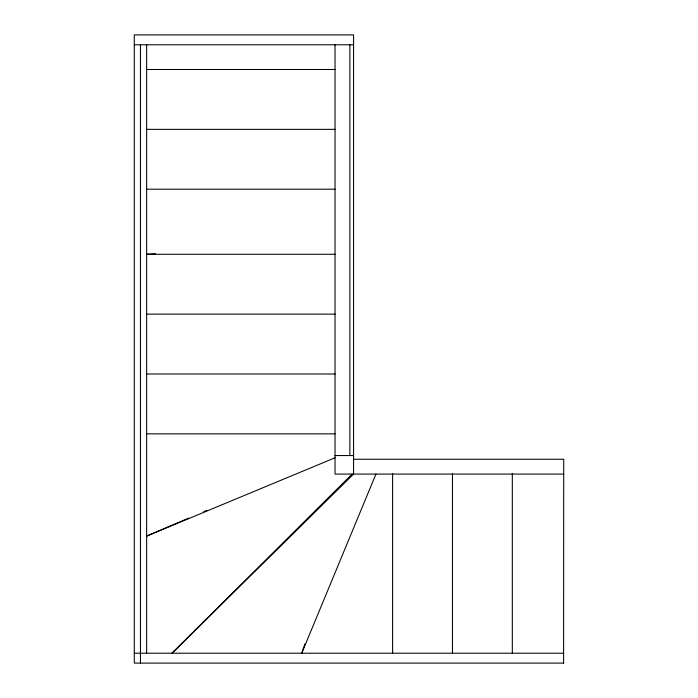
<?xml version="1.0" encoding="UTF-8"?>
<svg xmlns="http://www.w3.org/2000/svg" width="698" height="698" viewBox="0 0 698 698"><rect width="100%" height="100%" fill="white"/><g stroke="black" fill="none" stroke-linecap="round" stroke-linejoin="round"><path stroke-width="1.05" d="M304.895 643.949L301.754 653.215L375.943 474.082M352.141 474.082L171.987 653.215L353.572 474.082L353.572 34.9L134.286 34.9L134.286 663.1L563.714 663.1M188.73 518.099L146.641 536.09L335.04 457.775M203.764 511.669L206.765 510.386M155.34 253.749L146.641 254.281L335.04 254.281M134.286 44.785L353.572 44.785M146.641 69.495L335.04 69.495M146.641 129.348L335.04 129.348M146.641 189.202L335.04 189.202M146.641 314.135L335.04 314.135M146.641 373.988L335.04 373.988M146.641 433.851L335.04 433.851M335.04 455.55L353.572 455.55M353.572 459.258L563.714 459.258L563.591 663.1M563.714 474.082L335.04 474.082L335.04 44.785M134.286 653.215L563.714 653.215M512.323 473.427L512.323 653.215M452.461 473.427L452.461 653.215M392.608 473.427L392.608 653.215M349.864 44.785L349.864 455.55M146.641 44.785L146.641 653.215M140.464 44.785L140.464 663.1"/></g></svg>
